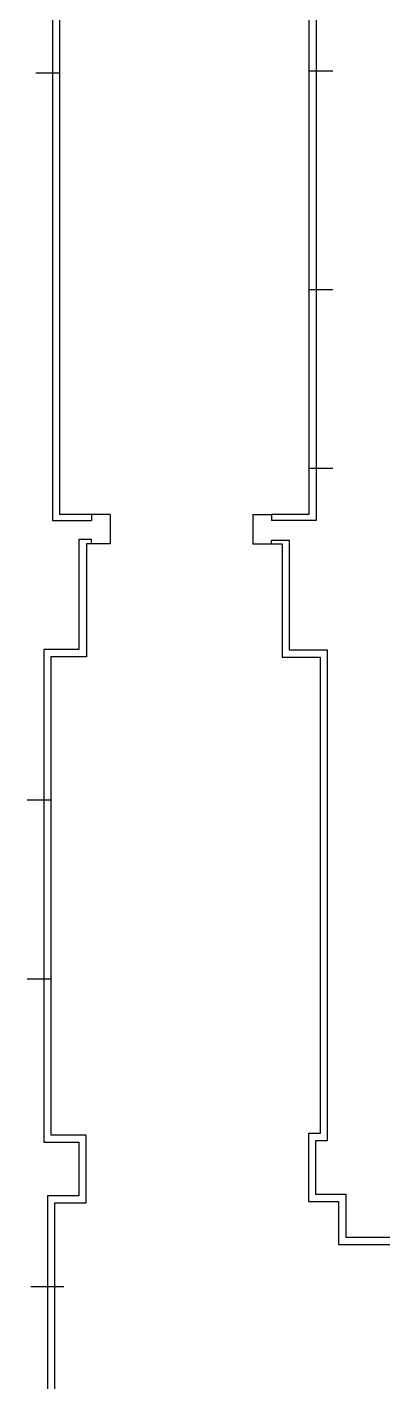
# Model space of a CAD drawing. Header units: millimetres. Extents: x 0 to 135706, y 0 to 79429.
# Drawn here: x 81919 to 85202, y 31591 to 43865 of the extents above; entities that cross this region are included whole.
import ezdxf

# ---------------------------------------------------------------- set-up
doc = ezdxf.new("R2010")
doc.units = ezdxf.units.MM

msp = doc.modelspace()

# ---------------------------------------------------------------- linework, layer by layer
for p, q in [((82213.059, 78951.018), (82213.059, 39448.018)), ((84470.059, 56387.018), (84470.059, 39448.018)), ((82148.059, 45080.79), (82148.059, 43451.129)), ((84535.059, 45095.018), (84535.059, 43469.018)), ((81997.722, 43451.129), (82213.059, 43451.129)), ((82148.059, 43451.129), (82148.059, 39395.018)), ((84470.059, 43469.018), (84685.059, 43469.018)), ((84535.059, 43469.018), (84535.059, 41486.018)), ((84470.059, 41486.018), (84685.059, 41486.018)), ((84535.059, 41486.018), (84535.059, 39868.018)), ((84470.059, 39868.018), (84685.059, 39868.018)), ((84535.059, 39868.018), (84535.059, 39395.018)), ((82501.059, 39448.018), (82213.059, 39448.018)), ((82671.059, 39448.018), (82501.059, 39448.018)), ((82501.059, 39448.018), (82501.059, 39395.018)), ((82671.059, 39448.018), (82671.059, 39183.018)), ((83961.059, 39448.018), (84131.059, 39448.018)), ((83961.059, 39448.018), (83961.059, 39183.018)), ((84131.059, 39448.018), (84131.059, 39395.018)), ((84470.059, 39448.018), (84131.059, 39448.018)), ((82148.059, 39395.018), (82501.059, 39395.018)), ((84535.059, 39395.018), (84131.059, 39395.018)), ((82501.059, 39224.018), (82387.059, 39224.018)), ((82387.059, 39224.018), (82387.059, 38226.018)), ((82501.059, 39183.018), (82457.059, 39183.018)), ((82457.059, 39183.018), (82457.059, 38226.018)), ((82501.059, 39183.018), (82501.059, 39224.018)), ((82671.059, 39183.018), (82501.059, 39183.018)), ((83961.059, 39183.018), (84131.059, 39183.018)), ((84131.059, 39183.018), (84131.059, 39216.018)), ((84131.059, 39216.018), (84292.059, 39216.018)), ((84131.059, 39183.018), (84227.059, 39183.018)), ((84227.059, 39183.018), (84227.059, 38222.018)), ((84292.059, 39216.018), (84292.059, 38222.018)), ((82387.059, 38226.018), (82069.059, 38226.018)), ((82069.059, 38226.018), (82069.059, 36863.018)), ((82457.059, 38226.018), (82457.059, 38161.018)), ((84227.059, 38222.018), (84227.059, 38157.018)), ((84292.059, 38222.018), (84635.059, 38222.018)), ((84635.059, 38222.018), (84635.059, 33775.018)), ((82457.059, 38161.018), (82134.059, 38161.018)), ((82134.059, 38161.018), (82134.059, 33828.018)), ((84227.059, 38157.018), (84570.059, 38157.018)), ((84570.059, 38157.018), (84570.059, 33840.018)), ((81919.059, 36863.018), (82134.059, 36863.018)), ((82069.059, 36863.018), (82069.059, 35241.018)), ((81919.059, 35241.018), (82134.059, 35241.018)), ((82069.059, 35241.018), (82069.059, 33763.018)), ((82069.059, 33763.018), (82386.059, 33763.018)), ((82134.059, 33828.018), (82386.059, 33828.018)), ((82386.059, 33828.018), (82451.059, 33828.018)), ((82386.059, 33763.018), (82386.059, 33276.018)), ((82451.059, 33828.018), (82451.059, 33276.018)), ((84530.059, 33840.018), (84465.059, 33840.018)), ((84465.059, 33840.018), (84465.059, 33291.018)), ((84570.059, 33840.018), (84530.059, 33840.018)), ((84635.059, 33775.018), (84530.059, 33775.018)), ((84530.059, 33775.018), (84530.059, 33291.018)), ((82386.059, 33276.018), (82102.059, 33276.018)), ((82102.059, 33276.018), (82102.059, 32454.018)), ((82451.059, 33276.018), (82451.059, 33211.018)), ((84465.059, 33291.018), (84465.059, 33226.018)), ((84530.059, 33291.018), (84802.059, 33291.018)), ((84802.059, 33291.018), (84802.059, 32901.018)), ((82451.059, 33211.018), (82167.059, 33211.018)), ((82167.059, 33211.018), (82167.059, 30602.018)), ((84465.059, 33226.018), (84737.059, 33226.018)), ((84737.059, 33226.018), (84737.059, 32901.018)), ((84737.059, 32901.018), (84737.059, 32836.018)), ((84802.059, 32901.018), (85202.059, 32901.018)), ((84737.059, 32836.018), (85202.059, 32836.018)), ((81952.059, 32454.018), (82252.059, 32454.018)), ((82102.059, 32454.018), (82102.059, 31403.018))]:
    msp.add_line(p, q)

doc.saveas('drawing.dxf')
